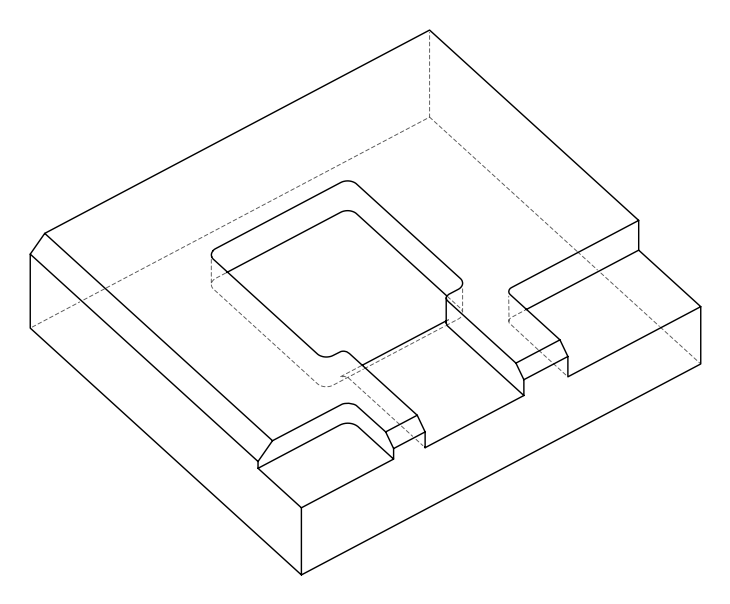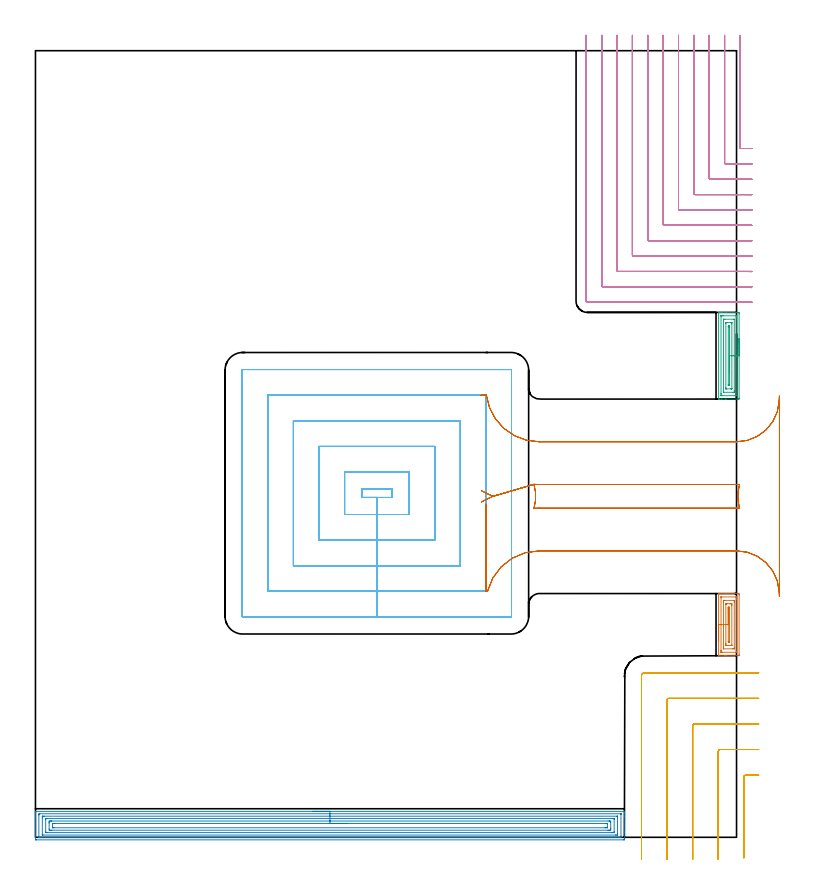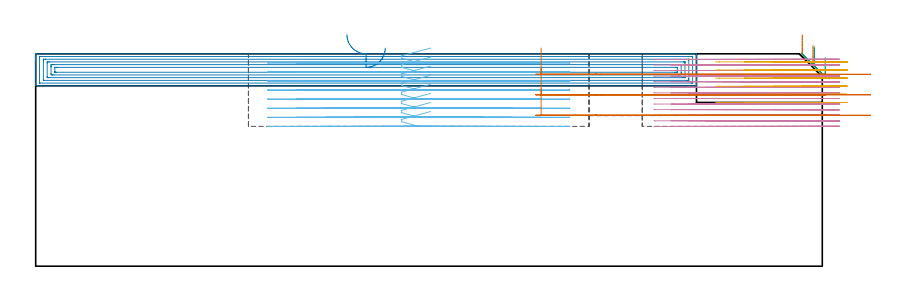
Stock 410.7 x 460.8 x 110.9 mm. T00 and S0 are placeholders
(PLAN: 7 operations, 3 tool changes, 118.1 min)
(1 AREA_MILL | FG_CHAMFER_SURFACE | UGT0205_001 | 1.65 min | 3562 mm3)
(2 AREA_MILL_1 | FG_CHAMFER_SURFACE_1 | UGT0205_001 | 16.9 min | 49147 mm3)
(3 AREA_MILL_2 | FG_CHAMFER_SURFACE_2 | UGT0205_001 | 2.23 min | 4595 mm3)
(4 MILL_CORNER_NOTCH_RECTANGULAR | CORNER_NOTCH_RECTANGULAR | NXT0201_011 | Follow Part, ap 3, ae 75% | 50.97 min | 545349 mm3)
(5 MILL_CORNER_NOTCH_RECTANGULAR_1 | CORNER_NOTCH_RECTANGULAR_1 | UGT0201_094 | Follow Part, ap 5, ae 75% | 7.82 min | 175289 mm3)
(6 MILL_RECTANGULAR_POCKET | POCKET_RECTANGULAR_STRAIGHT | UGT0201_094 | Follow Part, ap 5, ae 75% | 32.1 min | 1107902 mm3)
(7 MILL_RECTANGULAR_SLOT | SLOT_RECTANGULAR | UGT0201_020 | Follow Part, ap 12.5, ae 75% | 6.48 min | 444922 mm3)
(TOOL UGT0205_001 | Chamfer Mill 20 x 3 x 45 deg. | D20 FL50 Z2)
(TOOL NXT0201_011 | ENDMILL 12mm [2P460-1200-NA 1630] | D12 FL38 Z6)
(TOOL UGT0201_094 | End mill 20 mm | D20 FL38 Z4)
(TOOL UGT0201_020 | End mill 50 mm | D50 FL50 Z4)
(OP 1 AREA_MILL)
G17 G21 G94 G90
T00 M6
G54
G17 G0 G90 X400.2 Y114.6 S1061 M3
G43 Z120.9 H0
G94 G1 Y114.638 Z120.028 F250.
Y114.752 Z119.163
Y114.941 Z118.312
Y115.203 Z117.48
Y115.537 Z116.674
Y115.94 Z115.9
Y116.409 Z115.164
Y116.94 Z114.472
Y117.529 Z113.829
Y118.172 Z113.239
Y118.864 Z112.708
Y119.6 Z112.24
Y120.374 Z111.837
Y121.18 Z111.503
Y122.012 Z111.241
Y122.864 Z111.052
Y123.728 Z110.938
Y124.6 Z110.9
Y142.742
X400.204 Y142.79 Z110.891
X400.286 Y142.8 Z110.812
X404.133 Z106.965
X404.891 Z106.202
X411.379 Z99.717
X411.872 Y142.795 Z99.224
X412.191 Y142.79 Z98.905
X412.198 Y142.299 Z98.902
X412.2 Y141.967 Z98.9
X412.199 Y106.901 Z98.901
X412.196 Y106.572
X412.191 Y106.41 Z98.904
X411.872 Y106.4 Z99.224
X404.891 Z106.202
X404.133 Z106.965
X404.018 Z107.08
X400.286 Z110.812
X400.25 Y106.402 Z110.847
X400.204 Y106.41 Z110.891
X400.2 Y106.458 Z110.9
Y124.6
X401.614 Z109.486
X401.615 Y140.529 Z109.485
X401.617 Y140.696 Z109.483
X401.62 Y140.778 Z109.48
X401.622 Y140.79 Z109.478
X401.664 Y140.794 Z109.436
X401.74 Y140.797 Z109.36
X402.007 Y140.8 Z109.093
X410.127 Z100.973
X410.735 Y140.797 Z100.365
X410.768 Y140.791 Z100.332
X410.779 Y140.787 Z100.321
X410.781 Y140.751 Z100.319
X410.784 Y140.529 Z100.316
X410.786 Y139.861 Z100.314
Y139.644
X410.785 Y108.671 Z100.315
X410.783 Y108.504 Z100.317
X410.78 Y108.422 Z100.32
X410.778 Y108.41 Z100.322
X410.736 Y108.406 Z100.364
X410.66 Y108.403 Z100.44
X410.393 Y108.4 Z100.707
X402.273 Z108.827
X401.665 Y108.403 Z109.435
X401.632 Y108.409 Z109.468
X401.621 Y108.413 Z109.479
X401.619 Y108.449 Z109.481
X401.616 Y108.671 Z109.484
X401.614 Y109.339 Z109.486
Y109.556
Y124.6
X403.028 Z108.072
X403.029 Y137.993 Z108.071
X403.034 Y138.759 Z108.066
X403.035 Y138.781 Z108.065
X403.067 Y138.79 Z108.033
X403.108 Y138.798 Z107.992
X403.146 Y138.799 Z107.954
X403.978 Y138.8 Z107.122
X409.254 Y138.799 Z101.846
X409.294 Y138.796 Z101.806
X409.365 Y138.789 Z101.735
X409.367 Y138.759 Z101.733
X409.369 Y138.643 Z101.731
X409.371 Y137.875 Z101.729
X409.372 Y137.756 Z101.728
X409.371 Y111.207 Z101.729
X409.366 Y110.441 Z101.734
X409.365 Y110.419 Z101.735
X409.333 Y110.41 Z101.767
X409.292 Y110.402 Z101.808
X409.254 Y110.401 Z101.846
X408.422 Y110.4 Z102.678
X403.146 Y110.401 Z107.954
X403.106 Y110.404 Z107.994
X403.035 Y110.411 Z108.065
X403.033 Y110.441 Z108.067
X403.031 Y110.557 Z108.069
X403.029 Y111.326 Z108.071
X403.028 Y111.445 Z108.072
Y124.6
X404.443 Z106.657
Y136.559
X404.445 Y136.711 Z106.655
X404.447 Y136.765 Z106.653
X404.449 Y136.788 Z106.651
X404.464 Y136.791 Z106.636
X404.548 Y136.795 Z106.552
X404.891 Y136.799 Z106.209
X405.078 Y136.8 Z106.022
X406.823 Z104.277
X407.509 Y136.799 Z103.591
X407.698 Y136.798 Z103.402
X407.875 Y136.79 Z103.225
X407.951 Y136.783 Z103.149
X407.952 Y136.743 Z103.148
X407.955 Y136.537 Z103.145
X407.957 Y136.105 Z103.143
Y135.65
Y112.641
X407.955 Y112.489 Z103.145
X407.953 Y112.435 Z103.147
X407.951 Y112.412 Z103.149
X407.936 Y112.409 Z103.164
X407.852 Y112.405 Z103.248
X407.509 Y112.401 Z103.591
X407.322 Y112.4 Z103.778
X405.577 Z105.523
X404.891 Y112.401 Z106.209
X404.702 Y112.402 Z106.398
X404.525 Y112.41 Z106.575
X404.449 Y112.417 Z106.651
X404.448 Y112.457 Z106.652
X404.445 Y112.663 Z106.655
X404.443 Y113.095 Z106.657
Y113.55
Y124.6
X405.857 Z105.243
Y134.378
X405.862 Y134.751 Z105.238
X405.864 Y134.789 Z105.236
X405.955 Y134.794 Z105.145
X406.072 Y134.798 Z105.028
X406.178 Y134.8 Z104.922
X406.445 Y134.796 Z104.655
X406.493 Y134.793 Z104.607
X406.536 Y134.786 Z104.564
X406.538 Y134.722 Z104.562
X406.543 Y134.43 Z104.557
Y114.822
X406.538 Y114.449 Z104.562
X406.536 Y114.411 Z104.564
X406.444 Y114.406 Z104.656
X406.328 Y114.402 Z104.772
X406.222 Y114.4 Z104.878
X405.955 Y114.404 Z105.145
X405.907 Y114.407 Z105.193
X405.864 Y114.414 Z105.236
X405.862 Y114.478 Z105.238
X405.857 Y114.77 Z105.243
Y124.6
Y125.472 Z105.281
Y126.337 Z105.395
Y127.188 Z105.584
Y128.02 Z105.846
Y128.826 Z106.18
Y129.6 Z106.583
Y130.336 Z107.052
Y131.028 Z107.583
Y131.671 Z108.172
Y132.26 Z108.815
Y132.792 Z109.507
Y133.26 Z110.243
Y133.663 Z111.017
Y133.997 Z111.823
Y134.259 Z112.655
Y134.448 Z113.507
Y134.562 Z114.372
Y134.6 Z115.243
G0 Z120.9
M5
M2
(OP 2 AREA_MILL_1)
G17 G21 G94 G90
T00 M6
G54
G17 G0 G90 X162.5 Y15.2 S1061 M3
G43 Z120.9 H0
G94 G1 X162.538 Z120.028 F250.
X162.652 Z119.163
X162.841 Z118.312
X163.103 Z117.48
X163.437 Z116.674
X163.84 Z115.9
X164.309 Z115.164
X164.84 Z114.472
X165.429 Z113.829
X166.072 Z113.239
X166.764 Z112.708
X167.5 Z112.24
X168.274 Z111.837
X169.08 Z111.503
X169.912 Z111.241
X170.764 Z111.052
X171.628 Z110.938
X172.5 Z110.9
X344.834
X344.99 Y15.194 Z110.893
X345. Y14.881 Z110.58
Y14.542 Z110.242
Y13.89 Z109.584
Y12.683 Z108.38
Y12.13 Z107.824
Y3.029 Z98.726
Y-1.07 Z94.628
X344.997 Y-1.349 Z94.348
X344.99 Y-1.492 Z94.206
X344.845 Y-1.499 Z94.199
X344.388 Y-1.5 Z94.2
X0.612
X0.151 Y-1.495 Z94.203
X0.01 Y-1.492 Z94.206
X0. Y-1.346 Z94.351
Y11.526 Z107.222
Y12.13 Z107.824
Y12.683 Z108.38
Y13.01 Z108.706
Y13.563 Z109.259
Y13.89 Z109.584
Y14.881 Z110.581
X0.01 Y15.194 Z110.893
X0.166 Y15.2 Z110.9
X172.5
Y13.786 Z109.486
X342.708 Y13.785 Z109.485
X342.966 Y13.78 Z109.48
X342.99 Y13.779 Z109.479
X342.994 Y13.759 Z109.459
X342.998 Y13.728 Z109.428
X343. Y13.698 Z109.398
Y13.497 Z109.197
X342.999 Y0.69 Z96.39
X342.997 Y0.302 Z96.002
X342.986 Y-0.079 Z95.621
X342.602 Y-0.084 Z95.616
X342.496 Y-0.085 Z95.615
X2.292
X2.034 Y-0.08 Z95.62
X2.01 Y-0.079 Z95.621
X2.006 Y-0.059 Z95.641
X2.002 Y-0.028 Z95.672
X2. Y0.002 Z95.702
Y0.202 Z95.902
X2.001 Y13.01 Z108.71
X2.003 Y13.398 Z109.098
X2.014 Y13.779 Z109.479
X2.398 Y13.784 Z109.484
X2.504 Y13.785 Z109.485
X172.5 Y13.786 Z109.486
Y12.371 Z108.071
X340.571
X340.816 Y12.37 Z108.07
X340.898 Y12.368 Z108.068
X340.961 Y12.365 Z108.065
X340.99 Y12.357 Z108.057
X340.993 Y12.31 Z108.01
X340.997 Y12.13 Z107.83
X341. Y11.949 Z107.649
Y2.269 Z97.969
X340.998 Y1.57 Z97.27
X340.996 Y1.393 Z97.093
X340.99 Y1.336 Z97.036
X340.938 Y1.334 Z97.034
X340.816 Y1.331 Z97.031
X340.168 Y1.329 Z97.029
X339.923 Y1.328 Z97.028
X4.429 Y1.329 Z97.029
X4.184 Y1.33 Z97.03
X4.102 Y1.332 Z97.032
X4.039 Y1.335 Z97.035
X4.01 Y1.343 Z97.043
X4.007 Y1.389 Z97.089
X4.003 Y1.57 Z97.27
X4. Y1.751 Z97.451
Y11.431 Z107.131
X4.002 Y12.13 Z107.83
X4.004 Y12.307 Z108.007
X4.01 Y12.364 Z108.064
X4.062 Y12.366 Z108.066
X4.184 Y12.368 Z108.068
X4.832 Y12.371 Z108.071
X5.077
X172.5
Y10.957 Z106.657
X338.138
X338.435 Y10.956 Z106.656
X338.87 Y10.952 Z106.652
X338.963 Y10.95 Z106.65
X338.99 Y10.941 Z106.641
X338.993 Y10.896 Z106.596
X338.996 Y10.797 Z106.497
X339. Y10.4 Z106.1
Y3.33 Z99.03
X338.996 Y2.905 Z98.605
X338.993 Y2.799 Z98.499
X338.99 Y2.752 Z98.452
X338.932 Y2.75 Z98.45
X338.73 Y2.746 Z98.446
X338.138 Y2.743 Z98.443
X337.841
X6.863
X6.565 Y2.744 Z98.444
X6.13 Y2.748 Z98.448
X6.037 Y2.75 Z98.45
X6.01 Y2.759 Z98.459
X6.007 Y2.804 Z98.504
X6.004 Y2.903 Z98.603
X6. Y3.3 Z99.
Y10.37 Z106.07
X6.004 Y10.795 Z106.495
X6.007 Y10.901 Z106.601
X6.01 Y10.947 Z106.647
X6.069 Y10.95 Z106.65
X6.27 Y10.954 Z106.654
X6.863 Y10.957 Z106.657
X7.159
X172.5
Y9.543 Z105.243
X335.459
X336.3 Y9.54 Z105.24
X336.352 Y9.538 Z105.238
X336.99 Y9.49 Z105.19
X336.998 Y8.852 Z104.552
X337. Y5.331 Z101.031
X336.999 Y5.09 Z100.79
X336.996 Y4.455 Z100.155
X336.99 Y4.21 Z99.91
X336.401 Y4.162 Z99.862
X336.352 Y4.16 Z99.86
X335.513 Y4.157 Z99.857
X335.459
X9.541
X8.7 Y4.16 Z99.86
X8.648 Y4.162 Z99.862
X8.01 Y4.21 Z99.91
X8.002 Y4.848 Z100.548
X8. Y8.369 Z104.069
X8.001 Y8.61 Z104.31
X8.004 Y9.245 Z104.945
X8.01 Y9.49 Z105.19
X8.599 Y9.538 Z105.238
X8.648 Y9.54 Z105.24
X9.487 Y9.543 Z105.243
X9.541
X172.5
Y8.129 Z103.829
X334.161
X334.566 Y8.127 Z103.827
X334.969 Y8.123 Z103.823
X334.988 Y8.122 Z103.822
X334.992 Y8.106 Z103.806
X334.997 Y8.063 Z103.763
X334.999 Y7.987 Z103.687
X335. Y7.873 Z103.573
Y5.97 Z101.67
X334.999 Y5.756 Z101.456
X334.997 Y5.649 Z101.349
X334.992 Y5.596 Z101.296
X334.988 Y5.578 Z101.278
X334.966 Y5.576 Z101.276
X334.566 Y5.572 Z101.272
X334.078 Y5.571 Z101.271
X333.673
X10.839
X10.434 Y5.573 Z101.273
X10.031 Y5.576 Z101.276
X10.012 Y5.578 Z101.278
X10.008 Y5.593 Z101.293
X10.003 Y5.637 Z101.337
X10.001 Y5.713 Z101.413
X10. Y5.827 Z101.527
X10.001 Y7.944 Z103.644
X10.003 Y8.051 Z103.751
X10.008 Y8.104 Z103.804
X10.012 Y8.122 Z103.822
X10.034 Y8.124 Z103.824
X10.434 Y8.128 Z103.828
X10.923 Y8.129 Z103.829
X11.327
X172.5
X173.372 Z103.867
X174.237 Z103.981
X175.088 Z104.17
X175.92 Z104.432
X176.726 Z104.766
X177.5 Z105.169
X178.236 Z105.637
X178.928 Z106.168
X179.571 Z106.758
X180.16 Z107.401
X180.692 Z108.093
X181.16 Z108.829
X181.563 Z109.603
X181.897 Z110.409
X182.159 Z111.241
X182.348 Z112.092
X182.462 Z112.957
X182.5 Z113.829
G0 Z120.9
M5
M2
(OP 3 AREA_MILL_2)
G17 G21 G94 G90
T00 M6
G54
G17 G0 G90 X412.2 Y292.1 S1061 M3
G43 Z120.9 H0
Z108.9
G94 G1 Y292.062 Z108.028 F250.
Y291.948 Z107.164
Y291.759 Z106.312
Y291.497 Z105.48
Y291.163 Z104.674
Y290.76 Z103.9
Y290.292 Z103.164
Y289.76 Z102.472
Y289.171 Z101.829
Y288.528 Z101.24
Y287.836 Z100.708
Y287.1 Z100.24
Y286.326 Z99.837
Y285.52 Z99.503
Y284.688 Z99.241
Y283.836 Z99.052
Y282.972 Z98.938
Y282.1 Z98.9
Y257.241
X412.197 Y256.91 Z98.901
X412.192 Y256.71 Z98.904
X411.872 Y256.704 Z99.224
X411.341 Y256.7 Z99.756
X404.891 Z106.203
X404.209 Z106.889
X404.018 Z107.079
X402.273 Z108.823
X401.893 Z109.206
X400.908 Z110.19
X400.528 Z110.57
X400.343 Z110.755
X400.271 Y256.701 Z110.822
X400.248 Y256.702 Z110.844
X400.203 Y256.71 Z110.889
X400.2 Y256.797 Z110.9
Y307.403
X400.203 Y307.49 Z110.889
X400.27 Y307.498 Z110.823
X400.343 Y307.5 Z110.755
X400.909 Z110.19
X401.892 Z109.206
X402.273 Z108.823
X402.463 Z108.634
X404.209 Z106.889
X404.891 Z106.203
X411.341 Z99.756
X411.872 Y307.496 Z99.224
X412.192 Y307.49 Z98.904
X412.198 Y306.959 Z98.902
X412.2 Y306.626 Z98.9
Y282.1
X410.786 Z100.314
X410.785 Y258.849 Z100.315
X410.784 Y258.765 Z100.316
X410.782 Y258.724 Z100.318
X410.78 Y258.712 Z100.32
X410.748 Y258.71 Z100.352
X410.436 Y258.702 Z100.664
X410.127 Y258.7 Z100.973
X409.565 Z101.535
X402.273 Y258.701 Z108.827
X401.708 Y258.704 Z109.392
X401.644 Y258.71 Z109.456
X401.621 Y258.724 Z109.479
X401.618 Y258.795 Z109.482
X401.616 Y259.016 Z109.484
X401.614 Y259.687 Z109.486
Y259.904
X401.615 Y305.351 Z109.485
X401.616 Y305.435 Z109.484
X401.618 Y305.475 Z109.482
X401.62 Y305.488 Z109.48
X401.652 Y305.49 Z109.448
X401.964 Y305.498 Z109.136
X402.273 Y305.5 Z108.827
X402.835 Z108.265
X410.127 Y305.499 Z100.973
X410.692 Y305.496 Z100.408
X410.756 Y305.49 Z100.344
X410.779 Y305.477 Z100.321
X410.782 Y305.405 Z100.318
X410.784 Y305.184 Z100.316
X410.786 Y304.513 Z100.314
Y304.296
Y282.1
X409.372 Z101.728
X409.371 Y261.561 Z101.729
X409.369 Y260.792 Z101.731
X409.367 Y260.733 Z101.733
X409.365 Y260.712 Z101.735
X409.339 Y260.706 Z101.761
X409.254 Y260.703 Z101.846
X408.472 Y260.7 Z102.628
X403.236 Z107.864
X403.146 Y260.702 Z107.954
X403.056 Y260.707 Z108.044
X403.035 Y260.71 Z108.065
X403.033 Y260.722 Z108.067
X403.03 Y260.752 Z108.07
X403.029 Y260.792 Z108.071
Y260.911
Y302.639
X403.031 Y303.408 Z108.069
X403.033 Y303.467 Z108.067
X403.035 Y303.488 Z108.065
X403.061 Y303.494 Z108.039
X403.146 Y303.497 Z107.954
X403.928 Y303.5 Z107.172
X409.164 Z101.936
X409.254 Y303.498 Z101.846
X409.344 Y303.493 Z101.756
X409.365 Y303.49 Z101.735
X409.367 Y303.478 Z101.733
X409.37 Y303.448 Z101.73
X409.371 Y303.408 Z101.729
Y303.289
X409.372 Y282.1 Z101.728
X407.957 Z103.143
Y263.
X407.954 Y262.847 Z103.146
X407.95 Y262.728 Z103.15
X407.945 Y262.709 Z103.155
X407.926 Y262.706 Z103.174
X407.88 Y262.703 Z103.22
X407.509 Y262.7 Z103.591
X407.379 Z103.721
X404.891 Z106.209
X404.761 Z106.339
X404.521 Y262.706 Z106.579
X404.463 Y262.71 Z106.637
X404.449 Y262.718 Z106.651
X404.447 Y262.735 Z106.653
X404.444 Y262.782 Z106.656
X404.443 Y263.024 Z106.657
Y263.456
Y301.2
X404.446 Y301.353 Z106.654
X404.45 Y301.472 Z106.65
X404.455 Y301.491 Z106.645
X404.474 Y301.494 Z106.626
X404.52 Y301.497 Z106.58
X404.891 Y301.5 Z106.209
X405.021 Z106.079
X407.509 Z103.591
X407.639 Z103.461
X407.879 Y301.494 Z103.221
X407.937 Y301.49 Z103.163
X407.951 Y301.482 Z103.149
X407.953 Y301.465 Z103.147
X407.956 Y301.418 Z103.144
X407.957 Y301.176 Z103.143
Y300.744
Y282.1
X406.543 Z104.557
Y265.18
X406.538 Y264.809 Z104.562
X406.536 Y264.725 Z104.564
X406.42 Y264.71 Z104.68
X406.282 Y264.704 Z104.818
X405.955 Y264.707 Z105.145
X405.882 Y264.71 Z105.218
X405.863 Y264.718 Z105.237
X405.861 Y264.75 Z105.239
X405.859 Y264.827 Z105.241
X405.857 Y265.136 Z105.243
Y265.231
X405.858 Y298.969 Z105.242
X405.861 Y299.318 Z105.239
X405.864 Y299.483 Z105.236
X405.939 Y299.49 Z105.161
X406.117 Y299.497 Z104.983
X406.445 Y299.493 Z104.655
X406.518 Y299.49 Z104.582
X406.537 Y299.482 Z104.563
X406.539 Y299.45 Z104.561
X406.541 Y299.373 Z104.559
X406.543 Y299.064 Z104.557
Y298.969
Y282.1
Y281.228 Z104.595
Y280.364 Z104.709
Y279.512 Z104.898
Y278.68 Z105.16
Y277.874 Z105.494
Y277.1 Z105.897
Y276.364 Z106.365
Y275.672 Z106.896
Y275.029 Z107.486
Y274.44 Z108.129
Y273.908 Z108.821
Y273.44 Z109.557
Y273.037 Z110.331
Y272.703 Z111.137
Y272.441 Z111.969
Y272.252 Z112.82
Y272.138 Z113.685
Y272.1 Z114.557
G0 Z120.9
M5
M2
(OP 4 MILL_CORNER_NOTCH_RECTANGULAR)
G17 G21 G94 G90
T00 M6
G54
G17 G0 G90 X412.7 Y469.457 S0 M3
G43 Z120.9 H1
Z107.985
G94 G1 Y466.457 F250.
Y404.093 F500.
G3 X413.293 Y403.5 R0.6
G1 X415.199
G2 X416.7 Y403.487 R90.
G1 X419.7 Y403.437 F250.
G0 Z120.9
X403.7 Y469.8
Z107.985
G1 Y466.8
Y395.094 F500.
G3 X404.294 Y394.5 R0.6
G1 X415.199
G2 X416.7 Y394.486 R81.
G1 X419.699 Y394.43 F250.
G0 Z120.9
X394.7 Y469.8
Z107.985
G1 Y466.8
Y386.094 F500.
G3 X395.294 Y385.5 R0.6
G1 X415.199
G2 X416.7 Y385.484 R72.
G1 X419.699 Y385.422 F250.
G0 Z120.9
X385.7 Y469.8
Z107.985
G1 Y466.8
Y377.094 F500.
G3 X386.294 Y376.5 R0.6
G1 X415.199
G2 X416.7 Y376.482 R63.
G1 X419.699 Y376.411 F250.
G0 Z120.9
X376.7 Y469.8
Z107.985
G1 Y466.8
Y368.095 F500.
G3 X377.294 Y367.5 R0.6
G1 X415.199
G2 X416.7 Y367.479 R54.
G1 X419.699 Y367.396 F250.
G0 Z120.9
X367.7 Y469.8
Z107.985
G1 Y466.8
Y359.095 F500.
G3 X368.295 Y358.5 R0.6
G1 X415.199
G2 X416.7 Y358.475 R45.
G1 X419.698 Y358.375 F250.
G0 Z120.9
X358.7 Y469.8
Z107.985
G1 Y466.8
Y350.095 F500.
G3 X359.295 Y349.5 R0.6
G1 X415.199
G2 X416.7 Y349.469 R36.
G1 X419.697 Y349.344 F250.
G0 Z120.9
X349.7 Y469.8
Z107.985
G1 Y466.8
Y341.095 F500.
G3 X350.295 Y340.5 R0.6
G1 X415.199
G2 X416.7 Y340.458 R27.
G1 X419.695 Y340.291 F250.
G0 Z120.9
X340.7 Y469.8
Z107.985
G1 Y466.8
Y332.096 F500.
G3 X341.296 Y331.5 R0.6
G1 X415.199
G2 X416.7 Y331.437 R18.
G1 X419.69 Y331.187 F250.
G0 Z120.9
X331.7 Y469.8
Z107.985
G1 Y466.8
Y323.096 F500.
G3 X332.296 Y322.5 R0.6
G1 X415.199
G2 X416.7 Y322.374 R9.
G1 X419.658 Y321.873 F250.
G0 Z120.9
X322.7 Y469.8
Z107.985
G1 Y466.8
Y314.096 F500.
G3 X323.296 Y313.5 R0.6
G1 X415.199
X418.199 F250.
G0 Z120.9
X412.7 Y469.457
Z105.069
G1 Y466.457
Y404.093 F500.
G3 X413.293 Y403.5 R0.6
G1 X416.498
X416.7
X419.7 Y403.493 F250.
G0 Z120.9
X403.7 Y469.8
Z105.069
G1 Y466.8
Y395.094 F500.
G3 X404.294 Y394.5 R0.6
G1 X416.498
X416.7
X419.7 Y394.492 F250.
G0 Z120.9
X394.7 Y469.8
Z105.069
G1 Y466.8
Y386.094 F500.
G3 X395.294 Y385.5 R0.6
G1 X416.498
X416.7
X419.7 Y385.491 F250.
G0 Z120.9
X385.7 Y469.8
Z105.069
G1 Y466.8
Y377.094 F500.
G3 X386.294 Y376.5 R0.6
G1 X416.498
X416.7
X419.7 Y376.49 F250.
G0 Z120.9
X376.7 Y469.8
Z105.069
G1 Y466.8
Y368.094 F500.
G3 X377.294 Y367.5 R0.6
G1 X416.498
X416.7
X419.7 Y367.488 F250.
G0 Z120.9
X367.7 Y469.8
Z105.069
G1 Y466.8
Y359.095 F500.
G3 X368.295 Y358.5 R0.6
G1 X416.498
X416.7
X419.7 Y358.486 F250.
G0 Z120.9
X358.7 Y469.8
Z105.069
G1 Y466.8
Y350.095 F500.
G3 X359.295 Y349.5 R0.6
G1 X416.498
X416.7 Y349.499
X419.7 Y349.483 F250.
G0 Z120.9
X349.7 Y469.8
Z105.069
G1 Y466.8
Y341.095 F500.
G3 X350.295 Y340.5 R0.6
G1 X416.498
X416.7 Y340.499
X419.7 Y340.477 F250.
G0 Z120.9
X340.7 Y469.8
Z105.069
G1 Y466.8
Y332.096 F500.
G3 X341.296 Y331.5 R0.6
G1 X416.498
G2 X416.7 Y331.499 R18.
G1 X419.7 Y331.465 F250.
G0 Z120.9
X331.7 Y469.8
Z105.069
G1 Y466.8
Y323.096 F500.
G3 X332.296 Y322.5 R0.6
G1 X416.498
G2 X416.7 Y322.498 R9.
G1 X419.699 Y322.431 F250.
G0 Z120.9
X322.7 Y469.8
Z105.069
G1 Y466.8
Y314.096 F500.
G3 X323.296 Y313.5 R0.6
G1 X416.498
X419.498 F250.
G0 Z120.9
X412.7 Y469.457
Z102.154
G1 Y466.457
Y404.093 F500.
G3 X413.293 Y403.5 R0.6
G1 X416.7
X419.7 F250.
G0 Z120.9
X403.7 Y469.8
Z102.154
G1 Y466.8
Y395.094 F500.
G3 X404.294 Y394.5 R0.6
G1 X416.7
X419.7 F250.
G0 Z120.9
X394.7 Y469.8
Z102.154
G1 Y466.8
Y386.094 F500.
G3 X395.294 Y385.5 R0.6
G1 X416.7
X419.7 F250.
G0 Z120.9
X385.7 Y469.8
Z102.154
G1 Y466.8
Y377.094 F500.
G3 X386.294 Y376.5 R0.6
G1 X416.7
X419.7 F250.
G0 Z120.9
X376.7 Y469.8
Z102.154
G1 Y466.8
Y368.094 F500.
G3 X377.294 Y367.5 R0.6
G1 X416.7
X419.7 F250.
G0 Z120.9
X367.7 Y469.8
Z102.154
G1 Y466.8
Y359.095 F500.
G3 X368.295 Y358.5 R0.6
G1 X416.7
X419.7 F250.
G0 Z120.9
X358.7 Y469.8
Z102.154
G1 Y466.8
Y350.095 F500.
G3 X359.295 Y349.5 R0.6
G1 X416.7
X419.7 F250.
G0 Z120.9
X349.7 Y469.8
Z102.154
G1 Y466.8
Y341.095 F500.
G3 X350.295 Y340.5 R0.6
G1 X416.7
X419.7 F250.
G0 Z120.9
X340.7 Y469.8
Z102.154
G1 Y466.8
Y332.096 F500.
G3 X341.296 Y331.5 R0.6
G1 X416.7
X419.7 F250.
G0 Z120.9
X331.7 Y469.8
Z102.154
G1 Y466.8
Y323.096 F500.
G3 X332.296 Y322.5 R0.6
G1 X416.7
X419.7 F250.
G0 Z120.9
X322.7 Y469.8
Z102.154
G1 Y466.8
Y314.096 F500.
G3 X323.296 Y313.5 R0.6
G1 X416.7
X419.7 F250.
G0 Z120.9
X412.7 Y469.457
Z99.238
G1 Y466.457
Y404.093 F500.
G3 X413.293 Y403.5 R0.6
G1 X416.7
X419.7 F250.
G0 Z120.9
X403.7 Y469.8
Z99.238
G1 Y466.8
Y395.094 F500.
G3 X404.294 Y394.5 R0.6
G1 X416.7
X419.7 F250.
G0 Z120.9
X394.7 Y469.8
Z99.238
G1 Y466.8
Y386.094 F500.
G3 X395.294 Y385.5 R0.6
G1 X416.7
X419.7 F250.
G0 Z120.9
X385.7 Y469.8
Z99.238
G1 Y466.8
Y377.094 F500.
G3 X386.294 Y376.5 R0.6
G1 X416.7
X419.7 F250.
G0 Z120.9
X376.7 Y469.8
Z99.238
G1 Y466.8
Y368.094 F500.
G3 X377.294 Y367.5 R0.6
G1 X416.7
X419.7 F250.
G0 Z120.9
X367.7 Y469.8
Z99.238
G1 Y466.8
Y359.095 F500.
G3 X368.295 Y358.5 R0.6
G1 X416.7
X419.7 F250.
G0 Z120.9
X358.7 Y469.8
Z99.238
G1 Y466.8
Y350.095 F500.
G3 X359.295 Y349.5 R0.6
G1 X416.7
X419.7 F250.
G0 Z120.9
X349.7 Y469.8
Z99.238
G1 Y466.8
Y341.095 F500.
G3 X350.295 Y340.5 R0.6
G1 X416.7
X419.7 F250.
G0 Z120.9
X340.7 Y469.8
Z99.238
G1 Y466.8
Y332.096 F500.
G3 X341.296 Y331.5 R0.6
G1 X416.7
X419.7 F250.
G0 Z120.9
X331.7 Y469.8
Z99.238
G1 Y466.8
Y323.096 F500.
G3 X332.296 Y322.5 R0.6
G1 X416.7
X419.7 F250.
G0 Z120.9
X322.7 Y469.8
Z99.238
G1 Y466.8
Y314.096 F500.
G3 X323.296 Y313.5 R0.6
G1 X416.7
X419.7 F250.
G0 Z120.9
X412.7 Y469.457
Z96.323
G1 Y466.457
Y404.093 F500.
G3 X413.293 Y403.5 R0.6
G1 X416.7
X419.7 F250.
G0 Z120.9
X403.7 Y469.8
Z96.323
G1 Y466.8
Y395.094 F500.
G3 X404.294 Y394.5 R0.6
G1 X416.7
X419.7 F250.
G0 Z120.9
X394.7 Y469.8
Z96.323
G1 Y466.8
Y386.094 F500.
G3 X395.294 Y385.5 R0.6
G1 X416.7
X419.7 F250.
G0 Z120.9
X385.7 Y469.8
Z96.323
G1 Y466.8
Y377.094 F500.
G3 X386.294 Y376.5 R0.6
G1 X416.7
X419.7 F250.
G0 Z120.9
X376.7 Y469.8
Z96.323
G1 Y466.8
Y368.094 F500.
G3 X377.294 Y367.5 R0.6
G1 X416.7
X419.7 F250.
G0 Z120.9
X367.7 Y469.8
Z96.323
G1 Y466.8
Y359.095 F500.
G3 X368.295 Y358.5 R0.6
G1 X416.7
X419.7 F250.
G0 Z120.9
X358.7 Y469.8
Z96.323
G1 Y466.8
Y350.095 F500.
G3 X359.295 Y349.5 R0.6
G1 X416.7
X419.7 F250.
G0 Z120.9
X349.7 Y469.8
Z96.323
G1 Y466.8
Y341.095 F500.
G3 X350.295 Y340.5 R0.6
G1 X416.7
X419.7 F250.
G0 Z120.9
X340.7 Y469.8
Z96.323
G1 Y466.8
Y332.096 F500.
G3 X341.296 Y331.5 R0.6
G1 X416.7
X419.7 F250.
G0 Z120.9
X331.7 Y469.8
Z96.323
G1 Y466.8
Y323.096 F500.
G3 X332.296 Y322.5 R0.6
G1 X416.7
X419.7 F250.
G0 Z120.9
X322.7 Y469.8
Z96.323
G1 Y466.8
Y314.096 F500.
G3 X323.296 Y313.5 R0.6
G1 X416.7
X419.7 F250.
G0 Z120.9
X412.7 Y469.457
Z93.408
G1 Y466.457
Y404.093 F500.
G3 X413.293 Y403.5 R0.6
G1 X416.7
X419.7 F250.
G0 Z120.9
X403.7 Y469.8
Z93.408
G1 Y466.8
Y395.094 F500.
G3 X404.294 Y394.5 R0.6
G1 X416.7
X419.7 F250.
G0 Z120.9
X394.7 Y469.8
Z93.408
G1 Y466.8
Y386.094 F500.
G3 X395.294 Y385.5 R0.6
G1 X416.7
X419.7 F250.
G0 Z120.9
X385.7 Y469.8
Z93.408
G1 Y466.8
Y377.094 F500.
G3 X386.294 Y376.5 R0.6
G1 X416.7
X419.7 F250.
G0 Z120.9
X376.7 Y469.8
Z93.408
G1 Y466.8
Y368.094 F500.
G3 X377.294 Y367.5 R0.6
G1 X416.7
X419.7 F250.
G0 Z120.9
X367.7 Y469.8
Z93.408
G1 Y466.8
Y359.095 F500.
G3 X368.295 Y358.5 R0.6
G1 X416.7
X419.7 F250.
G0 Z120.9
X358.7 Y469.8
Z93.408
G1 Y466.8
Y350.095 F500.
G3 X359.295 Y349.5 R0.6
G1 X416.7
X419.7 F250.
G0 Z120.9
X349.7 Y469.8
Z93.408
G1 Y466.8
Y341.095 F500.
G3 X350.295 Y340.5 R0.6
G1 X416.7
X419.7 F250.
G0 Z120.9
X340.7 Y469.8
Z93.408
G1 Y466.8
Y332.096 F500.
G3 X341.296 Y331.5 R0.6
G1 X416.7
X419.7 F250.
G0 Z120.9
X331.7 Y469.8
Z93.408
G1 Y466.8
Y323.096 F500.
G3 X332.296 Y322.5 R0.6
G1 X416.7
X419.7 F250.
G0 Z120.9
X322.7 Y469.8
Z93.408
G1 Y466.8
Y314.096 F500.
G3 X323.296 Y313.5 R0.6
G1 X416.7
X419.7 F250.
G0 Z120.9
X412.7 Y469.457
Z90.492
G1 Y466.457
Y404.093 F500.
G3 X413.293 Y403.5 R0.6
G1 X416.7
X419.7 F250.
G0 Z120.9
X403.7 Y469.8
Z90.492
G1 Y466.8
Y395.094 F500.
G3 X404.294 Y394.5 R0.6
G1 X416.7
X419.7 F250.
G0 Z120.9
X394.7 Y469.8
Z90.492
G1 Y466.8
Y386.094 F500.
G3 X395.294 Y385.5 R0.6
G1 X416.7
X419.7 F250.
G0 Z120.9
X385.7 Y469.8
Z90.492
G1 Y466.8
Y377.094 F500.
G3 X386.294 Y376.5 R0.6
G1 X416.7
X419.7 F250.
G0 Z120.9
X376.7 Y469.8
Z90.492
G1 Y466.8
Y368.094 F500.
G3 X377.294 Y367.5 R0.6
G1 X416.7
X419.7 F250.
G0 Z120.9
X367.7 Y469.8
Z90.492
G1 Y466.8
Y359.095 F500.
G3 X368.295 Y358.5 R0.6
G1 X416.7
X419.7 F250.
G0 Z120.9
X358.7 Y469.8
Z90.492
G1 Y466.8
Y350.095 F500.
G3 X359.295 Y349.5 R0.6
G1 X416.7
X419.7 F250.
G0 Z120.9
X349.7 Y469.8
Z90.492
G1 Y466.8
Y341.095 F500.
G3 X350.295 Y340.5 R0.6
G1 X416.7
X419.7 F250.
G0 Z120.9
X340.7 Y469.8
Z90.492
G1 Y466.8
Y332.096 F500.
G3 X341.296 Y331.5 R0.6
G1 X416.7
X419.7 F250.
G0 Z120.9
X331.7 Y469.8
Z90.492
G1 Y466.8
Y323.096 F500.
G3 X332.296 Y322.5 R0.6
G1 X416.7
X419.7 F250.
G0 Z120.9
X322.7 Y469.8
Z90.492
G1 Y466.8
Y314.096 F500.
G3 X323.296 Y313.5 R0.6
G1 X416.7
X419.7 F250.
G0 Z120.9
X412.7 Y469.457
Z87.577
G1 Y466.457
Y404.093 F500.
G3 X413.293 Y403.5 R0.6
G1 X416.7
X419.7 F250.
G0 Z120.9
X403.7 Y469.8
Z87.577
G1 Y466.8
Y395.094 F500.
G3 X404.294 Y394.5 R0.6
G1 X416.7
X419.7 F250.
G0 Z120.9
X394.7 Y469.8
Z87.577
G1 Y466.8
Y386.094 F500.
G3 X395.294 Y385.5 R0.6
G1 X416.7
X419.7 F250.
G0 Z120.9
X385.7 Y469.8
Z87.577
G1 Y466.8
Y377.094 F500.
G3 X386.294 Y376.5 R0.6
G1 X416.7
X419.7 F250.
G0 Z120.9
X376.7 Y469.8
Z87.577
G1 Y466.8
Y368.094 F500.
G3 X377.294 Y367.5 R0.6
G1 X416.7
X419.7 F250.
G0 Z120.9
X367.7 Y469.8
Z87.577
G1 Y466.8
Y359.095 F500.
G3 X368.295 Y358.5 R0.6
G1 X416.7
X419.7 F250.
G0 Z120.9
X358.7 Y469.8
Z87.577
G1 Y466.8
Y350.095 F500.
G3 X359.295 Y349.5 R0.6
G1 X416.7
X419.7 F250.
G0 Z120.9
X349.7 Y469.8
Z87.577
G1 Y466.8
Y341.095 F500.
G3 X350.295 Y340.5 R0.6
G1 X416.7
X419.7 F250.
G0 Z120.9
X340.7 Y469.8
Z87.577
G1 Y466.8
Y332.096 F500.
G3 X341.296 Y331.5 R0.6
G1 X416.7
X419.7 F250.
G0 Z120.9
X331.7 Y469.8
Z87.577
G1 Y466.8
Y323.096 F500.
G3 X332.296 Y322.5 R0.6
G1 X416.7
X419.7 F250.
G0 Z120.9
X322.7 Y469.8
Z87.577
G1 Y466.8
Y314.096 F500.
G3 X323.296 Y313.5 R0.6
G1 X416.7
X419.7 F250.
G0 Z120.9
X412.7 Y469.457
Z84.662
G1 Y466.457
Y404.093 F500.
G3 X413.293 Y403.5 R0.6
G1 X416.7
X419.7 F250.
G0 Z120.9
X403.7 Y469.8
Z84.662
G1 Y466.8
Y395.094 F500.
G3 X404.294 Y394.5 R0.6
G1 X416.7
X419.7 F250.
G0 Z120.9
X394.7 Y469.8
Z84.662
G1 Y466.8
Y386.094 F500.
G3 X395.294 Y385.5 R0.6
G1 X416.7
X419.7 F250.
G0 Z120.9
X385.7 Y469.8
Z84.662
G1 Y466.8
Y377.094 F500.
G3 X386.294 Y376.5 R0.6
G1 X416.7
X419.7 F250.
G0 Z120.9
X376.7 Y469.8
Z84.662
G1 Y466.8
Y368.095 F500.
G3 X377.295 Y367.5 R0.6
G1 X416.7
X419.7 F250.
G0 Z120.9
X367.7 Y469.8
Z84.662
G1 Y466.8
Y359.095 F500.
G3 X368.295 Y358.5 R0.6
G1 X416.7
X419.7 F250.
G0 Z120.9
X358.7 Y469.8
Z84.662
G1 Y466.8
Y350.095 F500.
G3 X359.295 Y349.5 R0.6
G1 X416.7
X419.7 F250.
G0 Z120.9
X349.7 Y469.8
Z84.662
G1 Y466.8
Y341.095 F500.
G3 X350.295 Y340.5 R0.6
G1 X416.7
X419.7 F250.
G0 Z120.9
X340.7 Y469.8
Z84.662
G1 Y466.8
Y332.096 F500.
G3 X341.296 Y331.5 R0.6
G1 X416.7
X419.7 F250.
G0 Z120.9
X331.7 Y469.8
Z84.662
G1 Y466.8
Y323.096 F500.
G3 X332.296 Y322.5 R0.6
G1 X416.7
X419.7 F250.
G0 Z120.9
X322.7 Y469.8
Z84.662
G1 Y466.8
Y314.096 F500.
G3 X323.296 Y313.5 R0.6
G1 X416.7
X419.7 F250.
G0 Z120.9
X412.7 Y469.457
Z81.746
G1 Y466.457
Y404.093 F500.
G3 X413.293 Y403.5 R0.6
G1 X416.7
X419.7 F250.
G0 Z120.9
X403.7 Y469.8
Z81.746
G1 Y466.8
Y395.094 F500.
G3 X404.294 Y394.5 R0.6
G1 X416.7
X419.7 F250.
G0 Z120.9
X394.7 Y469.8
Z81.746
G1 Y466.8
Y386.094 F500.
G3 X395.294 Y385.5 R0.6
G1 X416.7
X419.7 F250.
G0 Z120.9
X385.7 Y469.8
Z81.746
G1 Y466.8
Y377.094 F500.
G3 X386.294 Y376.5 R0.6
G1 X416.7
X419.7 F250.
G0 Z120.9
X376.7 Y469.8
Z81.746
G1 Y466.8
Y368.095 F500.
G3 X377.295 Y367.5 R0.6
G1 X416.7
X419.7 F250.
G0 Z120.9
X367.7 Y469.8
Z81.746
G1 Y466.8
Y359.095 F500.
G3 X368.295 Y358.5 R0.6
G1 X416.7
X419.7 F250.
G0 Z120.9
X358.7 Y469.8
Z81.746
G1 Y466.8
Y350.095 F500.
G3 X359.295 Y349.5 R0.6
G1 X416.7
X419.7 F250.
G0 Z120.9
X349.7 Y469.8
Z81.746
G1 Y466.8
Y341.095 F500.
G3 X350.295 Y340.5 R0.6
G1 X416.7
X419.7 F250.
G0 Z120.9
X340.7 Y469.8
Z81.746
G1 Y466.8
Y332.096 F500.
G3 X341.296 Y331.5 R0.6
G1 X416.7
X419.7 F250.
G0 Z120.9
X331.7 Y469.8
Z81.746
G1 Y466.8
Y323.096 F500.
G3 X332.296 Y322.5 R0.6
G1 X416.7
X419.7 F250.
G0 Z120.9
X322.7 Y469.8
Z81.746
G1 Y466.8
Y314.096 F500.
G3 X323.296 Y313.5 R0.6
G1 X416.7
X419.7 F250.
G0 Z120.9
X412.7 Y469.457
Z78.831
G1 Y466.457
Y404.093 F500.
G3 X413.293 Y403.5 R0.6
G1 X416.7
X419.7 F250.
G0 Z120.9
X403.7 Y469.8
Z78.831
G1 Y466.8
Y395.094 F500.
G3 X404.294 Y394.5 R0.6
G1 X416.7
X419.7 F250.
G0 Z120.9
X394.7 Y469.8
Z78.831
G1 Y466.8
Y386.094 F500.
G3 X395.294 Y385.5 R0.6
G1 X416.7
X419.7 F250.
G0 Z120.9
X385.7 Y469.8
Z78.831
G1 Y466.8
Y377.094 F500.
G3 X386.294 Y376.5 R0.6
G1 X416.7
X419.7 F250.
G0 Z120.9
X376.7 Y469.8
Z78.831
G1 Y466.8
Y368.095 F500.
G3 X377.295 Y367.5 R0.6
G1 X416.7
X419.7 F250.
G0 Z120.9
X367.7 Y469.8
Z78.831
G1 Y466.8
Y359.095 F500.
G3 X368.295 Y358.5 R0.6
G1 X416.7
X419.7 F250.
G0 Z120.9
X358.7 Y469.8
Z78.831
G1 Y466.8
Y350.095 F500.
G3 X359.295 Y349.5 R0.6
G1 X416.7
X419.7 F250.
G0 Z120.9
X349.7 Y469.8
Z78.831
G1 Y466.8
Y341.095 F500.
G3 X350.295 Y340.5 R0.6
G1 X416.7
X419.7 F250.
G0 Z120.9
X340.7 Y469.8
Z78.831
G1 Y466.8
Y332.096 F500.
G3 X341.296 Y331.5 R0.6
G1 X416.7
X419.7 F250.
G0 Z120.9
X331.7 Y469.8
Z78.831
G1 Y466.8
Y323.096 F500.
G3 X332.296 Y322.5 R0.6
G1 X416.7
X419.7 F250.
G0 Z120.9
X322.7 Y469.8
Z78.831
G1 Y466.8
Y314.096 F500.
G3 X323.296 Y313.5 R0.6
G1 X416.7
X419.7 F250.
G0 Z120.9
X412.7 Y469.457
Z75.915
G1 Y466.457
Y404.093 F500.
G3 X413.293 Y403.5 R0.6
G1 X416.7
X419.7 F250.
G0 Z120.9
X403.7 Y469.8
Z75.915
G1 Y466.8
Y395.094 F500.
G3 X404.294 Y394.5 R0.6
G1 X416.7
X419.7 F250.
G0 Z120.9
X394.7 Y469.8
Z75.915
G1 Y466.8
Y386.094 F500.
G3 X395.294 Y385.5 R0.6
G1 X416.7
X419.7 F250.
G0 Z120.9
X385.7 Y469.8
Z75.915
G1 Y466.8
Y377.094 F500.
G3 X386.294 Y376.5 R0.6
G1 X416.7
X419.7 F250.
G0 Z120.9
X376.7 Y469.8
Z75.915
G1 Y466.8
Y368.095 F500.
G3 X377.295 Y367.5 R0.6
G1 X416.7
X419.7 F250.
G0 Z120.9
X367.7 Y469.8
Z75.915
G1 Y466.8
Y359.095 F500.
G3 X368.295 Y358.5 R0.6
G1 X416.7
X419.7 F250.
G0 Z120.9
X358.7 Y469.8
Z75.915
G1 Y466.8
Y350.095 F500.
G3 X359.295 Y349.5 R0.6
G1 X416.7
X419.7 F250.
G0 Z120.9
X349.7 Y469.8
Z75.915
G1 Y466.8
Y341.095 F500.
G3 X350.295 Y340.5 R0.6
G1 X416.7
X419.7 F250.
G0 Z120.9
X340.7 Y469.8
Z75.915
G1 Y466.8
Y332.096 F500.
G3 X341.296 Y331.5 R0.6
G1 X416.7
X419.7 F250.
G0 Z120.9
X331.7 Y469.8
Z75.915
G1 Y466.8
Y323.096 F500.
G3 X332.296 Y322.5 R0.6
G1 X416.7
X419.7 F250.
G0 Z120.9
X322.7 Y469.8
Z75.915
G1 Y466.8
Y314.096 F500.
G3 X323.296 Y313.5 R0.6
G1 X416.7
X419.7 F250.
G0 Z120.9
X412.7 Y469.457
Z73.
G1 Y466.457
Y404.093 F500.
G3 X413.293 Y403.5 R0.6
G1 X416.7
X419.7 F250.
G0 Z120.9
X403.7 Y469.8
Z73.
G1 Y466.8
Y395.094 F500.
G3 X404.294 Y394.5 R0.6
G1 X416.7
X419.7 F250.
G0 Z120.9
X394.7 Y469.8
Z73.
G1 Y466.8
Y386.094 F500.
G3 X395.294 Y385.5 R0.6
G1 X416.7
X419.7 F250.
G0 Z120.9
X385.7 Y469.8
Z73.
G1 Y466.8
Y377.094 F500.
G3 X386.294 Y376.5 R0.6
G1 X416.7
X419.7 F250.
G0 Z120.9
X376.7 Y469.8
Z73.
G1 Y466.8
Y368.095 F500.
G3 X377.295 Y367.5 R0.6
G1 X416.7
X419.7 F250.
G0 Z120.9
X367.7 Y469.8
Z73.
G1 Y466.8
Y359.095 F500.
G3 X368.295 Y358.5 R0.6
G1 X416.7
X419.7 F250.
G0 Z120.9
X358.7 Y469.8
Z73.
G1 Y466.8
Y350.095 F500.
G3 X359.295 Y349.5 R0.6
G1 X416.7
X419.7 F250.
G0 Z120.9
X349.7 Y469.8
Z73.
G1 Y466.8
Y341.095 F500.
G3 X350.295 Y340.5 R0.6
G1 X416.7
X419.7 F250.
G0 Z120.9
X340.7 Y469.8
Z73.
G1 Y466.8
Y332.096 F500.
G3 X341.296 Y331.5 R0.6
G1 X416.7
X419.7 F250.
G0 Z120.9
X331.7 Y469.8
Z73.
G1 Y466.8
Y323.096 F500.
G3 X332.296 Y322.5 R0.6
G1 X416.7
X419.7 F250.
G0 Z120.9
X322.7 Y469.8
Z73.
G1 Y466.8
Y314.096 F500.
G3 X323.296 Y313.5 R0.6
G1 X416.7
X419.7 F250.
G0 Z120.9
M5
M2
(OP 5 MILL_CORNER_NOTCH_RECTANGULAR_1)
G17 G21 G94 G90
T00 M6
G54
G17 G0 G90 X423.7 Y36.4 S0 M3
G43 Z120.9 H0
Z106.667
G94 G1 X420.7 F250.
X415.994 F500.
G3 X415. Y35.406 R1.
G1 Y-9.028
Y-12.028 F250.
G0 Z120.9
X423.7 Y51.4
Z106.667
G1 X420.7
X400.994 F500.
G3 X400. Y50.406 R1.
G1 Y-10.
Y-13. F250.
G0 Z120.9
X423.7 Y66.4
Z106.667
G1 X420.7
X385.995 F500.
G3 X385. Y65.405 R1.
G1 Y-10.
Y-13. F250.
G0 Z120.9
X423.7 Y81.4
Z106.667
G1 X420.7
X370.995 F500.
G3 X370. Y80.405 R1.
G1 Y-10.
Y-13. F250.
G0 Z120.9
X423.7 Y96.4
Z106.667
G1 X420.7
X356.9 F500.
G3 X355. Y94.5 R1.9
G1 Y-10.
Y-13. F250.
G0 Z120.9
X423.7 Y36.4
Z102.433
G1 X420.7
X415.994 F500.
G3 X415. Y35.406 R1.
G1 Y-9.028
Y-12.028 F250.
G0 Z120.9
X423.7 Y51.4
Z102.433
G1 X420.7
X400.994 F500.
G3 X400. Y50.406 R1.
G1 Y-10.
Y-13. F250.
G0 Z120.9
X423.7 Y66.4
Z102.433
G1 X420.7
X385.995 F500.
G3 X385. Y65.405 R1.
G1 Y-10.
Y-13. F250.
G0 Z120.9
X423.7 Y81.4
Z102.433
G1 X420.7
X370.995 F500.
G3 X370. Y80.405 R1.
G1 Y-10.
Y-13. F250.
G0 Z120.9
X423.7 Y96.4
Z102.433
G1 X420.7
X356.9 F500.
G3 X355. Y94.5 R1.9
G1 Y-10.
Y-13. F250.
G0 Z120.9
X423.7 Y36.4
Z98.2
G1 X420.7
X415.994 F500.
G3 X415. Y35.406 R1.
G1 Y-9.028
Y-12.028 F250.
G0 Z120.9
X423.7 Y51.4
Z98.2
G1 X420.7
X400.994 F500.
G3 X400. Y50.406 R1.
G1 Y-10.
Y-13. F250.
G0 Z120.9
X423.7 Y66.4
Z98.2
G1 X420.7
X385.995 F500.
G3 X385. Y65.405 R1.
G1 Y-10.
Y-13. F250.
G0 Z120.9
X423.7 Y81.4
Z98.2
G1 X420.7
X370.995 F500.
G3 X370. Y80.405 R1.
G1 Y-10.
Y-13. F250.
G0 Z120.9
X423.7 Y96.4
Z98.2
G1 X420.7
X356.9 F500.
G3 X355. Y94.5 R1.9
G1 Y-10.
Y-13. F250.
G0 Z120.9
X423.7 Y36.4
Z93.967
G1 X420.7
X415.994 F500.
G3 X415. Y35.406 R1.
G1 Y-9.028
Y-12.028 F250.
G0 Z120.9
X423.7 Y51.4
Z93.967
G1 X420.7
X400.994 F500.
G3 X400. Y50.406 R1.
G1 Y-10.
Y-13. F250.
G0 Z120.9
X423.7 Y66.4
Z93.967
G1 X420.7
X385.995 F500.
G3 X385. Y65.405 R1.
G1 Y-10.
Y-13. F250.
G0 Z120.9
X423.7 Y81.4
Z93.967
G1 X420.7
X370.995 F500.
G3 X370. Y80.405 R1.
G1 Y-10.
Y-13. F250.
G0 Z120.9
X423.7 Y96.4
Z93.967
G1 X420.7
X356.9 F500.
G3 X355. Y94.5 R1.9
G1 Y-10.
Y-13. F250.
G0 Z120.9
X423.7 Y36.4
Z89.733
G1 X420.7
X415.994 F500.
G3 X415. Y35.406 R1.
G1 Y-9.028
Y-12.028 F250.
G0 Z120.9
X423.7 Y51.4
Z89.733
G1 X420.7
X400.994 F500.
G3 X400. Y50.406 R1.
G1 Y-10.
Y-13. F250.
G0 Z120.9
X423.7 Y66.4
Z89.733
G1 X420.7
X385.995 F500.
G3 X385. Y65.405 R1.
G1 Y-10.
Y-13. F250.
G0 Z120.9
X423.7 Y81.4
Z89.733
G1 X420.7
X370.995 F500.
G3 X370. Y80.405 R1.
G1 Y-10.
Y-13. F250.
G0 Z120.9
X423.7 Y96.4
Z89.733
G1 X420.7
X356.9 F500.
G3 X355. Y94.5 R1.9
G1 Y-10.
Y-13. F250.
G0 Z120.9
X423.7 Y36.4
Z85.5
G1 X420.7
X415.994 F500.
G3 X415. Y35.406 R1.
G1 Y-9.028
Y-12.028 F250.
G0 Z120.9
X423.7 Y51.4
Z85.5
G1 X420.7
X400.994 F500.
G3 X400. Y50.406 R1.
G1 Y-10.
Y-13. F250.
G0 Z120.9
X423.7 Y66.4
Z85.5
G1 X420.7
X385.995 F500.
G3 X385. Y65.405 R1.
G1 Y-10.
Y-13. F250.
G0 Z120.9
X423.7 Y81.4
Z85.5
G1 X420.7
X370.995 F500.
G3 X370. Y80.405 R1.
G1 Y-10.
Y-13. F250.
G0 Z120.9
X423.7 Y96.4
Z85.5
G1 X420.7
X356.9 F500.
G3 X355. Y94.5 R1.9
G1 Y-10.
Y-13. F250.
G0 Z120.9
M5
M2
(OP 6 MILL_RECTANGULAR_POCKET)
G17 G21 G94 G90
T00 M6
G54
G17 G0 G90 X206.177 Y204. S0 M3
G43 Z120.9 H0
Z113.9
G94 G1 X191.1 Z109.86 F250.
Y199.1 Z108.547
X200. Z106.162
X208.9 F500.
Y204.
X191.1
Y199.1
X200.
Y189.1
X218.9
Y214.
X181.1
Y189.1
X200.
Y174.1
X233.9
Y229.
X166.1
Y174.1
X200.
Y159.1
X248.9
Y244.
X151.1
Y159.1
X200.
Y144.1
X263.9
Y259.
X136.1
Y144.1
X200.
Y129.1
X278.6
G3 X278.9 Y129.4 R0.3
G1 Y273.7
G3 X278.6 Y274. R0.3
G1 X121.4
G3 X121.1 Y273.7 R0.3
G1 Y129.4
G3 X121.4 Y129.1 R0.3
G1 X200.
X201.
G0 X206.177 Y204. Z109.162
G1 X191.1 Z105.123 F250.
Y199.1 Z103.81
X200. Z101.425
X208.9 F500.
Y204.
X191.1
Y199.1
X200.
Y189.1
X218.9
Y214.
X181.1
Y189.1
X200.
Y174.1
X233.9
Y229.
X166.1
Y174.1
X200.
Y159.1
X248.9
Y244.
X151.1
Y159.1
X200.
Y144.1
X263.9
Y259.
X136.1
Y144.1
X200.
Y129.1
X278.6
G3 X278.9 Y129.4 R0.3
G1 Y273.7
G3 X278.6 Y274. R0.3
G1 X121.4
G3 X121.1 Y273.7 R0.3
G1 Y129.4
G3 X121.4 Y129.1 R0.3
G1 X200.
X201.
G0 X206.177 Y204. Z104.425
G1 X191.1 Z100.385 F250.
Y199.1 Z99.072
X200. Z96.687
X208.9 F500.
Y204.
X191.1
Y199.1
X200.
Y189.1
X218.9
Y214.
X181.1
Y189.1
X200.
Y174.1
X233.9
Y229.
X166.1
Y174.1
X200.
Y159.1
X248.9
Y244.
X151.1
Y159.1
X200.
Y144.1
X263.9
Y259.
X136.1
Y144.1
X200.
Y129.1
X278.6
G3 X278.9 Y129.4 R0.3
G1 Y273.7
G3 X278.6 Y274. R0.3
G1 X121.4
G3 X121.1 Y273.7 R0.3
G1 Y129.4
G3 X121.4 Y129.1 R0.3
G1 X200.
X201.
G0 X206.177 Y204. Z99.687
G1 X191.1 Z95.648 F250.
Y199.1 Z94.335
X200. Z91.95
X208.9 F500.
Y204.
X191.1
Y199.1
X200.
Y189.1
X218.9
Y214.
X181.1
Y189.1
X200.
Y174.1
X233.9
Y229.
X166.1
Y174.1
X200.
Y159.1
X248.9
Y244.
X151.1
Y159.1
X200.
Y144.1
X263.9
Y259.
X136.1
Y144.1
X200.
Y129.1
X278.6
G3 X278.9 Y129.4 R0.3
G1 Y273.7
G3 X278.6 Y274. R0.3
G1 X121.4
G3 X121.1 Y273.7 R0.3
G1 Y129.4
G3 X121.4 Y129.1 R0.3
G1 X200.
X201.
G0 X206.177 Y204. Z94.95
G1 X191.1 Z90.91 F250.
Y199.1 Z89.597
X200. Z87.212
X208.9 F500.
Y204.
X191.1
Y199.1
X200.
Y189.1
X218.9
Y214.
X181.1
Y189.1
X200.
Y174.1
X233.9
Y229.
X166.1
Y174.1
X200.
Y159.1
X248.9
Y244.
X151.1
Y159.1
X200.
Y144.1
X263.9
Y259.
X136.1
Y144.1
X200.
Y129.1
X278.6
G3 X278.9 Y129.4 R0.3
G1 Y273.7
G3 X278.6 Y274. R0.3
G1 X121.4
G3 X121.1 Y273.7 R0.3
G1 Y129.4
G3 X121.4 Y129.1 R0.3
G1 X200.
X201.
G0 X206.177 Y204. Z90.212
G1 X191.1 Z86.173 F250.
Y199.1 Z84.86
X200. Z82.475
X208.9 F500.
Y204.
X191.1
Y199.1
X200.
Y189.1
X218.9
Y214.
X181.1
Y189.1
X200.
Y174.1
X233.9
Y229.
X166.1
Y174.1
X200.
Y159.1
X248.9
Y244.
X151.1
Y159.1
X200.
Y144.1
X263.9
Y259.
X136.1
Y144.1
X200.
Y129.1
X278.6
G3 X278.9 Y129.4 R0.3
G1 Y273.7
G3 X278.6 Y274. R0.3
G1 X121.4
G3 X121.1 Y273.7 R0.3
G1 Y129.4
G3 X121.4 Y129.1 R0.3
G1 X200.
X201.
G0 X206.177 Y204. Z85.475
G1 X191.1 Z81.435 F250.
Y199.1 Z80.122
X200. Z77.737
X208.9 F500.
Y204.
X191.1
Y199.1
X200.
Y189.1
X218.9
Y214.
X181.1
Y189.1
X200.
Y174.1
X233.9
Y229.
X166.1
Y174.1
X200.
Y159.1
X248.9
Y244.
X151.1
Y159.1
X200.
Y144.1
X263.9
Y259.
X136.1
Y144.1
X200.
Y129.1
X278.6
G3 X278.9 Y129.4 R0.3
G1 Y273.7
G3 X278.6 Y274. R0.3
G1 X121.4
G3 X121.1 Y273.7 R0.3
G1 Y129.4
G3 X121.4 Y129.1 R0.3
G1 X200.
X201.
G0 X206.177 Y204. Z80.737
G1 X191.1 Z76.698 F250.
Y199.1 Z75.385
X200. Z73.
X208.9 F500.
Y204.
X191.1
Y199.1
X200.
Y189.1
X218.9
Y214.
X181.1
Y189.1
X200.
Y174.1
X233.9
Y229.
X166.1
Y174.1
X200.
Y159.1
X248.9
Y244.
X151.1
Y159.1
X200.
Y144.1
X263.9
Y259.
X136.1
Y144.1
X200.
Y129.1
X278.6
G3 X278.9 Y129.4 R0.3
G1 Y273.7
G3 X278.6 Y274. R0.3
G1 X121.4
G3 X121.1 Y273.7 R0.3
G1 Y129.4
G3 X121.4 Y129.1 R0.3
G1 X200.
X201.
G0 Z120.9
M5
M2
(OP 7 MILL_RECTANGULAR_SLOT)
G17 G21 G94 G90
T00 M6
G54
G17 G0 G90 X261.227 Y196.444 S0 M3
G43 Z120.9 H0
Z100.2
G94 G1 X263.9 Y197.807 F250.
G2 X268.049 Y199.75 R68.7 F500.
G1 X273.248 Y201.274
X282.844 Y204.088 F363.
X292.039 Y206.783 F322.
G3 X295.1 Y206.7 R56.2
G1 X382.455
X392.455 F484.
X410.7 F500.
G3 X412.442 Y206.73 R50.
X412.442 Y192.77 R25.
X410.7 Y192.8 R50.
G1 X295.1
G3 X292.039 Y192.717 R56.2
X292.039 Y206.783 R25.
G1 X268.049 Y199.75
G2 X263.9 Y201.693 R68.7
G1 X261.227 Y203.056 F250.
G0 X263.9 Y195.229 Z113.9
G1 Y144.1 Z100.2
X264.815 F500.
G2 X295.1 Y167.8 R31.2
G1 X410.7
G2 X435.655 Y144.302 R25.
G1 X435.835 Y141.308 F250.
X435.836 Y258.171
X435.654 Y255.176
G2 X410.7 Y231.7 R25. F500.
G1 X295.1
G2 X264.145 Y259. R31.2
G1 X263.9
X260.9 F250.
G0 X261.227 Y196.444 Z89.5
G1 X263.9 Y197.807
G2 X268.049 Y199.75 R68.7 F500.
G1 X273.248 Y201.274
X282.844 Y204.088 F353.
X292.039 Y206.783 F311.
G3 X295.1 Y206.7 R56.2
G1 X382.455
X392.455 F445.
X410.7 F500.
G3 X412.442 Y206.73 R50.
X412.442 Y192.77 R25.
X410.7 Y192.8 R50.
G1 X295.1
G3 X292.039 Y192.717 R56.2
X292.039 Y206.783 R25.
G1 X268.049 Y199.75
G2 X263.9 Y201.693 R68.7
G1 X261.227 Y203.056 F250.
G0 X263.9 Y195.229 Z103.2
G1 Y144.1 Z89.5
X264.815 F500.
G2 X295.1 Y167.8 R31.2
G1 X410.7
G2 X435.67 Y144.025 R25.
G1 X435.817 Y141.028 F250.
Y258.472 F500.
X435.67 Y255.475 F250.
G2 X410.7 Y231.7 R25. F500.
G1 X295.1
G2 X264.145 Y259. R31.2
G1 X263.9
X260.9 F250.
G0 X261.227 Y196.444 Z78.8
G1 X263.9 Y197.807
G2 X268.049 Y199.75 R68.7 F500.
G1 X273.248 Y201.274
X282.844 Y204.088 F363.
X292.039 Y206.783 F322.
G3 X295.1 Y206.7 R56.2
G1 X382.455
X392.455 F484.
X410.7 F500.
G3 X412.442 Y206.73 R50.
X412.442 Y192.77 R25.
X410.7 Y192.8 R50.
G1 X295.1
G3 X292.039 Y192.717 R56.2
X292.039 Y206.783 R25.
G1 X268.049 Y199.75
G2 X263.9 Y201.693 R68.7
G1 X261.227 Y203.056 F250.
G0 X263.9 Y195.229 Z92.5
G1 Y144.1 Z78.8
X264.815 F500.
G2 X295.1 Y167.8 R31.2
G1 X410.7
G2 X435.67 Y144.025 R25.
G1 X435.817 Y141.028 F250.
Y258.472 F500.
X435.67 Y255.475 F250.
G2 X410.7 Y231.7 R25. F500.
G1 X295.1
G2 X264.145 Y259. R31.2
G1 X263.9
X260.9 F250.
G0 Z120.9
M5
M2
